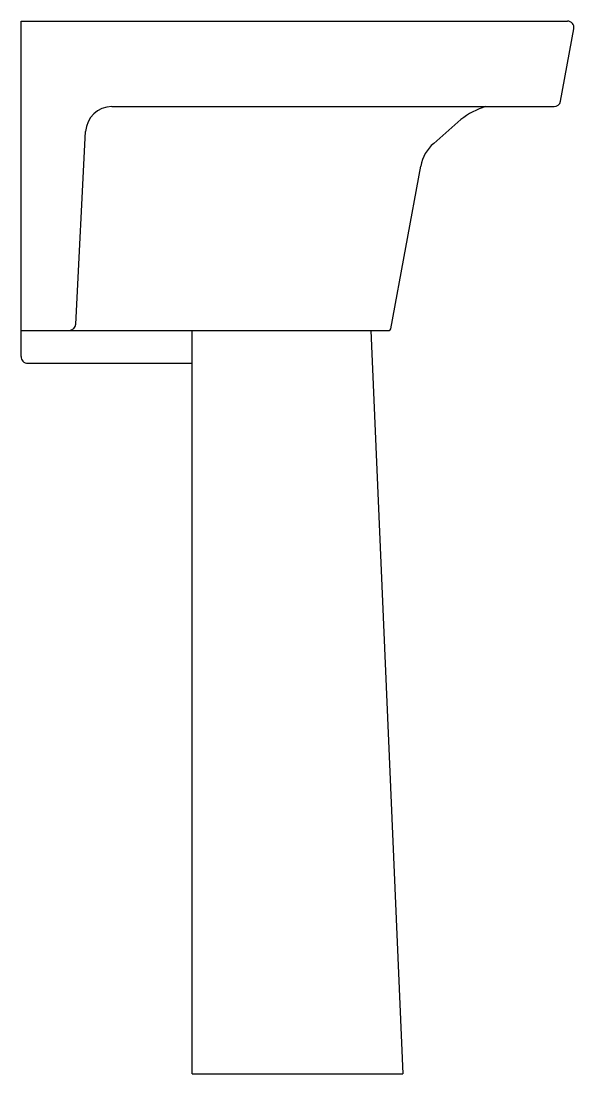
# Model space of a CAD drawing. Extents: x -988.739 to -988.319, y 774.513 to 775.313.
import ezdxf

# ---------------------------------------------------------------- set-up
doc = ezdxf.new("R2010")
doc.units = 0
doc.header["$LTSCALE"] = 0.28
doc.header["$MEASUREMENT"] = 0
doc.linetypes.add('CONTINU', pattern=[0])
doc.layers.get('0').update_dxf_attribs({"linetype": 'CONTINUOUS'})

msp = doc.modelspace()

# ---------------------------------------------------------------- linework, layer by layer
at = {"linetype": 'CONTINU'}
for points in [[(-988.73943, 775.05851), (-988.73943, 775.31348)], [(-988.73943, 775.31348), (-988.32443, 775.31348)], [(-988.32963, 775.25259), (-988.31951, 775.30757)], [(-988.67043, 775.24848), (-988.33457, 775.24848)], [(-988.42597, 775.22055), (-988.40525, 775.23862)], [(-988.6979, 775.08323), (-988.6904, 775.2295)], [(-988.45859, 775.0795), (-988.43582, 775.20331)], [(-988.73943, 775.07848), (-988.45981, 775.07848)], [(-988.60942, 774.51347), (-988.60942, 775.07848)], [(-988.47377, 775.07848), (-988.44942, 774.51347)], [(-988.73441, 775.05348), (-988.60942, 775.05348)], [(-988.60942, 774.51347), (-988.44942, 774.51347)]]:
    msp.add_lwpolyline(points, dxfattribs=at)
for points in [[(-988.31951, 775.30757, 0.468612), (-988.32443, 775.31348)], [(-988.33457, 775.24848, 0.363692), (-988.32963, 775.25259)], [(-988.67043, 775.24848, 0.399287), (-988.6904, 775.2295)], [(-988.38652, 775.24848, 0.093139), (-988.40525, 775.23862)], [(-988.42597, 775.22055, 0.170303), (-988.43582, 775.20331)], [(-988.70289, 775.07848, 0.400053), (-988.6979, 775.08323)], [(-988.45981, 775.07848, 0.361892), (-988.45859, 775.0795)], [(-988.73943, 775.05851, 0.41687), (-988.73441, 775.05348)]]:
    msp.add_lwpolyline(points, format="xyb", dxfattribs=at)

doc.saveas('drawing.dxf')
